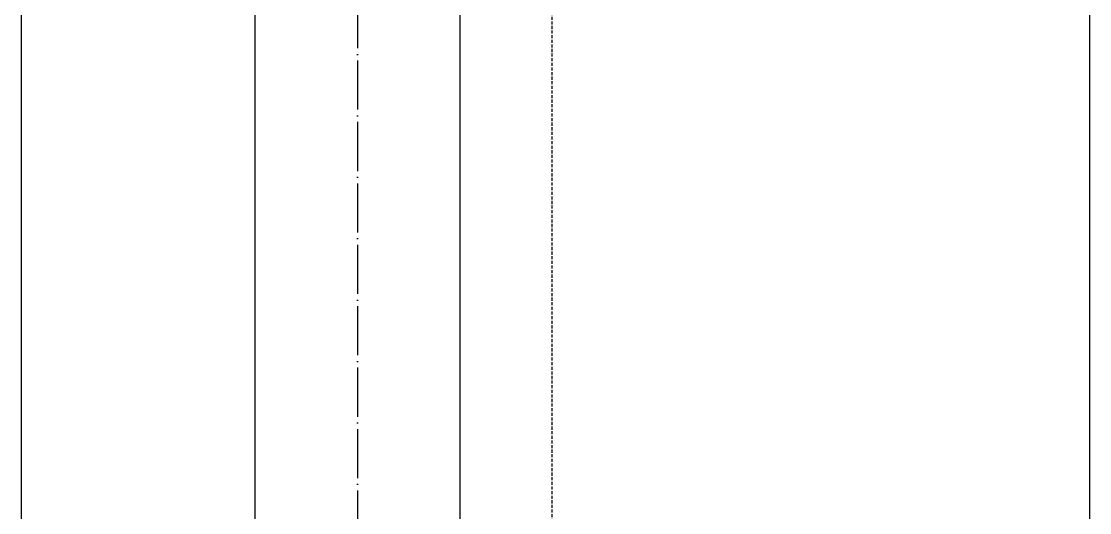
# Model space of a CAD drawing. Header units: millimetres. Extents: x 19684 to 58158, y -7929 to 13062.
# Drawn here: x 33767 to 38982, y 1342 to 3742 of the extents above; entities that cross this region are included whole.
import ezdxf

# ---------------------------------------------------------------- set-up
doc = ezdxf.new("R2010")
doc.units = ezdxf.units.MM
doc.linetypes.add('ACAD_ISO04W100', pattern=[30, 24, -3, 0, -3])
doc.linetypes.add('HIDDEN2', pattern=[0.1875, 0.125, -0.0625])
doc.layers.add('F-axis', color=1, linetype='ACAD_ISO04W100')

msp = doc.modelspace()

# ---------------------------------------------------------------- linework, layer by layer
at = {"color": 2}
for p in [(34908.4, 5918.46), (35908.4, 5918.46)]:
    msp.add_xline(p, (0, 1), dxfattribs=at)
at = {"color": 251, "linetype": 'HIDDEN2', "ltscale": 120, "true_color": 0x636466}
msp.add_xline((36358.4, 5555.92), (0, 1), dxfattribs=at)
msp.add_lwpolyline([(33767.08, 9374.32), (38981.55, 9374.32), (38981.55, -1739.35), (33767.08, -1739.35)], close=True)
at = {"layer": 'F-axis', "linetype": 'ACAD_ISO04W100', "ltscale": 10}
msp.add_line((35408.4, 7152.14), (35408.4, -1996.79), dxfattribs=at)

doc.saveas('drawing.dxf')
